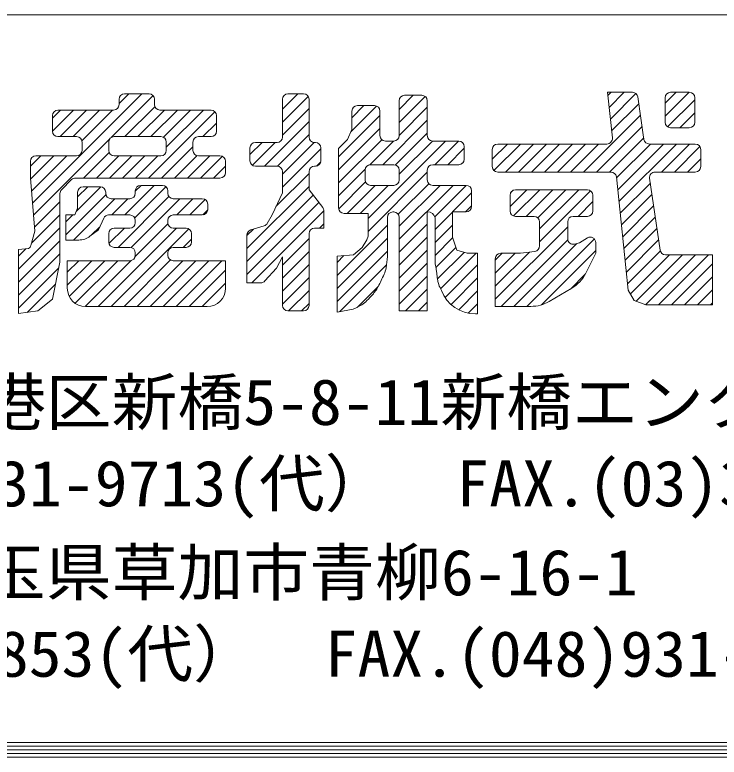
# Model space of a CAD drawing. Units: millimetres at full size; details may follow other scales. Extents: x -3425 to 3421, y -1129 to 1133.
# Drawn here: x -2722.7 to -2607.7, y -1129.2 to -1008 of the extents above; entities that cross this region are included whole.
import ezdxf
from ezdxf.enums import TextEntityAlignment as Align

# ---------------------------------------------------------------- set-up
doc = ezdxf.new("R2010")
doc.units = ezdxf.units.MM
doc.header["$LTSCALE"] = 4
doc.layers.add('0-0_0', color=7, linetype='Continuous', lineweight=18)
doc.layers.add('1-2_WAKU', color=7, linetype='Continuous', lineweight=18)
doc.styles.add('ＭＳ ゴシック', font='')
doc.styles.get('ＭＳ ゴシック').set_extended_font_data('MS Gothic')

msp = doc.modelspace()

# ---------------------------------------------------------------- linework, layer by layer
at = {"layer": '0-0_0'}
for p, q in [((-2719.784, -1038.751), (-2701.932, -1020.899)), ((-2706.961, -1028.05), (-2700.097, -1021.186)), ((-2705.652, -1022.498), (-2704.053, -1020.899)), ((-2700.75, -1020.899), (-2704.764, -1020.899)), ((-2678.976, -1023.398), (-2676.468, -1020.892)), ((-2678.976, -1025.52), (-2674.767, -1021.311)), ((-2675.521, -1020.892), (-2678.088, -1020.892)), ((-2659.917, -1023.432), (-2657.618, -1021.133)), ((-2659.917, -1025.554), (-2655.68, -1021.317)), ((-2656.222, -1021.133), (-2659.029, -1021.133)), ((-2625.847, -1021.182), (-2625.316, -1020.65)), ((-2625.646, -1023.102), (-2623.194, -1020.65)), ((-2625.445, -1025.023), (-2621.278, -1020.856)), ((-2619.96, -1028.328), (-2620.967, -1021.41)), ((-2616.494, -1022.435), (-2614.709, -1020.65)), ((-2616.494, -1024.557), (-2612.588, -1020.65)), ((-2616.494, -1021.538), (-2616.494, -1025.548)), ((-2612.557, -1020.65), (-2615.606, -1020.65)), ((-2611.669, -1025.548), (-2611.669, -1021.538)), ((-2705.652, -1021.787), (-2705.652, -1022.663)), ((-2699.862, -1022.663), (-2699.862, -1021.787)), ((-2678.976, -1021.78), (-2678.976, -1027.959)), ((-2674.633, -1027.959), (-2674.633, -1021.78)), ((-2667.775, -1027.047), (-2663.611, -1022.884)), ((-2667.637, -1024.788), (-2665.669, -1022.82)), ((-2663.942, -1022.82), (-2666.749, -1022.82)), ((-2659.917, -1022.021), (-2659.917, -1027.718)), ((-2655.334, -1027.718), (-2655.334, -1022.021)), ((-2625.244, -1026.943), (-2620.808, -1022.506)), ((-2616.101, -1026.285), (-2611.669, -1021.853)), ((-2716.508, -1024.869), (-2715.19, -1023.551)), ((-2716.508, -1026.99), (-2713.069, -1023.551)), ((-2706.54, -1023.551), (-2715.62, -1023.551)), ((-2715.287, -1027.89), (-2710.948, -1023.551)), ((-2713.166, -1027.89), (-2708.826, -1023.551)), ((-2711.711, -1028.557), (-2706.705, -1023.551)), ((-2704.68, -1027.89), (-2699.794, -1023.004)), ((-2702.559, -1027.89), (-2698.22, -1023.551)), ((-2700.823, -1034.64), (-2689.992, -1023.809)), ((-2700.438, -1027.89), (-2696.098, -1023.551)), ((-2690.618, -1023.551), (-2698.974, -1023.551)), ((-2698.414, -1027.988), (-2693.977, -1023.551)), ((-2697.933, -1029.628), (-2691.856, -1023.551)), ((-2678.976, -1027.641), (-2674.633, -1023.299)), ((-2667.637, -1023.708), (-2667.637, -1026.737)), ((-2663.054, -1027.718), (-2663.054, -1023.708)), ((-2659.917, -1027.675), (-2655.334, -1023.092)), ((-2614.131, -1026.436), (-2611.669, -1023.974)), ((-2716.508, -1024.439), (-2716.508, -1027.002)), ((-2689.73, -1027.002), (-2689.73, -1024.439)), ((-2669.808, -1031.202), (-2663.054, -1024.447)), ((-2662.584, -1032.462), (-2655.334, -1025.213)), ((-2629.848, -1033.668), (-2620.538, -1024.358)), ((-2691.952, -1027.89), (-2689.73, -1025.668)), ((-2681.916, -1032.704), (-2674.633, -1025.42)), ((-2627.726, -1033.668), (-2620.268, -1026.21)), ((-2615.606, -1026.436), (-2612.557, -1026.436)), ((-2679.798, -1032.706), (-2674.633, -1027.542)), ((-2669.808, -1033.323), (-2663.054, -1026.568)), ((-2660.512, -1032.512), (-2655.334, -1027.334)), ((-2719.621, -1040.709), (-2707.181, -1028.27)), ((-2715.62, -1027.89), (-2712.571, -1027.89)), ((-2711.683, -1028.778), (-2711.683, -1030.136)), ((-2707.341, -1030.136), (-2707.341, -1028.778)), ((-2706.453, -1027.89), (-2698.821, -1027.89)), ((-2697.933, -1028.778), (-2697.933, -1030.136)), ((-2693.59, -1030.136), (-2693.59, -1028.778)), ((-2692.702, -1027.89), (-2690.618, -1027.89)), ((-2684.283, -1030.827), (-2682.302, -1028.847)), ((-2683.888, -1032.554), (-2680.181, -1028.847)), ((-2679.864, -1028.847), (-2683.395, -1028.847)), ((-2678.976, -1034.005), (-2673.814, -1028.844)), ((-2673.591, -1028.847), (-2673.745, -1028.847)), ((-2669.808, -1035.444), (-2662.75, -1028.386)), ((-2664.984, -1041.226), (-2652.363, -1028.606)), ((-2664.716, -1032.473), (-2660.848, -1028.606)), ((-2660.805, -1028.606), (-2662.166, -1028.606)), ((-2659.917, -1034.039), (-2654.483, -1028.605)), ((-2650.191, -1028.606), (-2654.446, -1028.606)), ((-2654.098, -1032.462), (-2650.241, -1028.606)), ((-2625.605, -1033.668), (-2619.999, -1028.062)), ((-2698.702, -1034.64), (-2693.59, -1029.528)), ((-2684.283, -1029.735), (-2684.283, -1031.816)), ((-2678.976, -1036.126), (-2672.703, -1029.854)), ((-2672.703, -1031.816), (-2672.703, -1029.735)), ((-2669.808, -1029.811), (-2669.808, -1039.53)), ((-2651.977, -1032.462), (-2649.303, -1029.788)), ((-2649.303, -1031.574), (-2649.303, -1029.494)), ((-2644.719, -1031.569), (-2642.238, -1029.088)), ((-2644.719, -1029.976), (-2644.719, -1032.78)), ((-2644.448, -1033.419), (-2640.117, -1029.088)), ((-2626.006, -1029.088), (-2643.831, -1029.088)), ((-2642.576, -1033.668), (-2637.996, -1029.088)), ((-2640.454, -1033.668), (-2635.874, -1029.088)), ((-2638.333, -1033.668), (-2633.753, -1029.088)), ((-2636.212, -1033.668), (-2631.632, -1029.088)), ((-2634.09, -1033.668), (-2629.51, -1029.088)), ((-2631.969, -1033.668), (-2627.389, -1029.088)), ((-2624.441, -1034.625), (-2618.904, -1029.088)), ((-2624.24, -1036.546), (-2616.782, -1029.088)), ((-2624.04, -1038.466), (-2614.661, -1029.088)), ((-2611.592, -1029.088), (-2619.081, -1029.088)), ((-2617.12, -1033.668), (-2612.54, -1029.088)), ((-2614.998, -1033.668), (-2610.838, -1029.507)), ((-2610.704, -1032.78), (-2610.704, -1029.976)), ((-2720.127, -1032.73), (-2718.42, -1031.024)), ((-2720.11, -1034.835), (-2716.299, -1031.024)), ((-2719.947, -1036.793), (-2714.178, -1031.024)), ((-2712.571, -1031.024), (-2719.239, -1031.024)), ((-2711.43, -1034.64), (-2707.271, -1030.481)), ((-2709.308, -1034.64), (-2705.693, -1031.024)), ((-2707.187, -1034.64), (-2703.571, -1031.024)), ((-2698.821, -1031.024), (-2706.453, -1031.024)), ((-2705.066, -1034.64), (-2701.45, -1031.024)), ((-2702.944, -1034.64), (-2699.329, -1031.024)), ((-2696.581, -1034.64), (-2692.934, -1030.993)), ((-2694.459, -1034.64), (-2690.843, -1031.024)), ((-2689.171, -1031.024), (-2692.702, -1031.024)), ((-2692.338, -1034.64), (-2688.802, -1031.104)), ((-2720.127, -1031.912), (-2720.127, -1034.64)), ((-2688.283, -1033.752), (-2688.283, -1031.912)), ((-2673.413, -1032.686), (-2672.721, -1031.994)), ((-2664.578, -1032.462), (-2660.805, -1032.462)), ((-2654.446, -1032.462), (-2650.191, -1032.462)), ((-2649.722, -1032.328), (-2649.437, -1032.044)), ((-2612.877, -1033.668), (-2610.704, -1031.495)), ((-2690.217, -1034.64), (-2688.283, -1032.706)), ((-2683.395, -1032.704), (-2679.864, -1032.704)), ((-2678.976, -1033.592), (-2678.976, -1037.043)), ((-2674.633, -1036.561), (-2674.633, -1033.592)), ((-2673.745, -1032.704), (-2673.591, -1032.704)), ((-2669.808, -1037.566), (-2665.455, -1033.213)), ((-2665.466, -1034.95), (-2665.466, -1033.35)), ((-2664.984, -1043.348), (-2655.334, -1033.698)), ((-2659.917, -1033.35), (-2659.917, -1034.95)), ((-2655.334, -1034.95), (-2655.334, -1033.35)), ((-2643.831, -1033.668), (-2625.341, -1033.668)), ((-2618.156, -1033.668), (-2611.592, -1033.668)), ((-2713.391, -1034.9), (-2715.042, -1036.549)), ((-2689.171, -1034.64), (-2712.763, -1034.64)), ((-2680.031, -1039.304), (-2674.633, -1033.906)), ((-2624.458, -1034.464), (-2622.525, -1052.953)), ((-2617.328, -1046.407), (-2619.035, -1034.684)), ((-2712.63, -1040.082), (-2708.637, -1036.089)), ((-2712.407, -1037.738), (-2710.755, -1036.086)), ((-2708.712, -1036.086), (-2711.519, -1036.086)), ((-2704.728, -1040.666), (-2699.907, -1035.845)), ((-2703.094, -1041.154), (-2698, -1036.06)), ((-2702.999, -1036.815), (-2702.028, -1035.845)), ((-2698.579, -1035.845), (-2702.111, -1035.845)), ((-2684.765, -1046.159), (-2674.633, -1036.027)), ((-2669.796, -1039.675), (-2665.402, -1035.281)), ((-2668.417, -1040.418), (-2663.837, -1035.838)), ((-2666.296, -1040.418), (-2661.716, -1035.838)), ((-2660.805, -1035.838), (-2664.578, -1035.838)), ((-2660.074, -1040.56), (-2655.083, -1035.568)), ((-2659.917, -1042.524), (-2653.23, -1035.838)), ((-2659.917, -1044.646), (-2651.109, -1035.838)), ((-2648.984, -1035.838), (-2654.446, -1035.838)), ((-2654.106, -1040.956), (-2648.988, -1035.838)), ((-2623.839, -1040.387), (-2618.92, -1035.468)), ((-2714.337, -1043.911), (-2707.791, -1037.365)), ((-2712.407, -1036.974), (-2712.407, -1039.702)), ((-2707.824, -1037.127), (-2707.824, -1036.974)), ((-2702.999, -1036.733), (-2702.999, -1037.127)), ((-2697.691, -1037.127), (-2697.691, -1036.733)), ((-2684.765, -1048.28), (-2673.943, -1037.458)), ((-2680.664, -1040.659), (-2678.976, -1037.043)), ((-2674.633, -1036.561), (-2672.405, -1039.455)), ((-2651.206, -1040.176), (-2648.096, -1037.067)), ((-2648.096, -1039.288), (-2648.096, -1036.726)), ((-2641.824, -1039.28), (-2639.104, -1036.561)), ((-2641.824, -1037.449), (-2641.824, -1040.012)), ((-2641.743, -1037.078), (-2641.307, -1036.642)), ((-2641.261, -1040.838), (-2636.983, -1036.561)), ((-2629.203, -1036.561), (-2640.936, -1036.561)), ((-2639.201, -1040.9), (-2634.862, -1036.561)), ((-2637.301, -1041.121), (-2632.74, -1036.561)), ((-2637, -1042.941), (-2630.619, -1036.561)), ((-2637, -1045.062), (-2628.673, -1036.736)), ((-2628.315, -1040.012), (-2628.315, -1037.449)), ((-2623.638, -1042.307), (-2618.651, -1037.32)), ((-2719.457, -1042.667), (-2715.302, -1038.512)), ((-2713.069, -1044.764), (-2706.32, -1038.015)), ((-2703.887, -1038.015), (-2706.936, -1038.015)), ((-2706.85, -1040.666), (-2704.198, -1038.015)), ((-2705.789, -1045.97), (-2697.499, -1037.679)), ((-2703.69, -1045.992), (-2695.713, -1038.015)), ((-2692.066, -1038.015), (-2696.803, -1038.015)), ((-2696.243, -1040.666), (-2693.592, -1038.015)), ((-2694.122, -1040.666), (-2691.601, -1038.146)), ((-2684.765, -1050.402), (-2673.02, -1038.656)), ((-2630.716, -1040.9), (-2628.315, -1038.499)), ((-2691.998, -1040.664), (-2691.18, -1039.846)), ((-2691.178, -1039.778), (-2691.178, -1038.903)), ((-2649.084, -1040.176), (-2648.096, -1039.189)), ((-2623.437, -1044.228), (-2618.382, -1039.172)), ((-2719.935, -1045.266), (-2715.302, -1040.633)), ((-2714.337, -1041.79), (-2713.214, -1040.666)), ((-2707.348, -1040.666), (-2703.887, -1040.666)), ((-2696.803, -1040.666), (-2692.066, -1040.666)), ((-2683.99, -1051.748), (-2672.221, -1039.978)), ((-2681.455, -1042.041), (-2680.664, -1040.659)), ((-2668.92, -1040.418), (-2664.984, -1040.418)), ((-2664.984, -1040.418), (-2664.984, -1044.114)), ((-2661.847, -1047.472), (-2661.847, -1041.064)), ((-2660.959, -1040.176), (-2660.805, -1040.176)), ((-2659.917, -1041.064), (-2659.917, -1056.328)), ((-2655.334, -1040.176), (-2655.257, -1040.176)), ((-2655.334, -1056.328), (-2655.334, -1040.176)), ((-2654.073, -1043.044), (-2651.233, -1040.204)), ((-2654.073, -1041.064), (-2654.073, -1048.382)), ((-2651.233, -1044.275), (-2651.233, -1040.176)), ((-2651.233, -1040.176), (-2648.984, -1040.176)), ((-2640.936, -1040.9), (-2637.888, -1040.9)), ((-2631.528, -1040.9), (-2629.203, -1040.9)), ((-2623.236, -1046.148), (-2618.112, -1041.024)), ((-2709.03, -1043.077), (-2708.154, -1041.182)), ((-2703.02, -1047.443), (-2697.678, -1042.101)), ((-2702.999, -1041.554), (-2702.999, -1041.948)), ((-2697.691, -1041.948), (-2697.691, -1041.554)), ((-2672.949, -1042.828), (-2672.221, -1042.1)), ((-2659.917, -1046.767), (-2655.334, -1042.183)), ((-2637, -1041.788), (-2637, -1045.738)), ((-2632.416, -1044.572), (-2632.416, -1041.788)), ((-2722.057, -1049.509), (-2715.302, -1042.754)), ((-2710.4, -1044.142), (-2709.03, -1043.077)), ((-2710.066, -1043.882), (-2708.832, -1042.648)), ((-2709.068, -1055.612), (-2696.292, -1042.836)), ((-2707.298, -1045.356), (-2704.777, -1042.836)), ((-2706.946, -1055.612), (-2694.284, -1042.95)), ((-2703.887, -1042.836), (-2706.453, -1042.836)), ((-2694.72, -1042.836), (-2696.803, -1042.836)), ((-2684.765, -1044.038), (-2683.715, -1042.988)), ((-2684.138, -1043.118), (-2681.965, -1042.449)), ((-2670.05, -1050.535), (-2661.847, -1042.333)), ((-2654.073, -1045.165), (-2651.233, -1042.325)), ((-2644.237, -1054.421), (-2632.416, -1042.6)), ((-2623.036, -1048.069), (-2617.842, -1042.876)), ((-2707.341, -1043.724), (-2707.341, -1045.082)), ((-2695.183, -1045.97), (-2693.832, -1044.618)), ((-2693.832, -1045.082), (-2693.832, -1043.724)), ((-2684.765, -1051.748), (-2684.765, -1043.966)), ((-2678.976, -1048.854), (-2674.633, -1044.512)), ((-2674.633, -1055.44), (-2674.633, -1043.716)), ((-2670.05, -1052.656), (-2661.847, -1044.454)), ((-2659.917, -1048.888), (-2655.334, -1044.305)), ((-2654.073, -1047.286), (-2651.19, -1044.403)), ((-2651.233, -1044.275), (-2650.509, -1046.444)), ((-2643.299, -1055.605), (-2632.405, -1044.71)), ((-2639.057, -1055.605), (-2628.044, -1044.592)), ((-2622.835, -1049.99), (-2617.573, -1044.728)), ((-2722.057, -1051.631), (-2715.302, -1044.876)), ((-2714.337, -1044.764), (-2712.216, -1044.764)), ((-2641.178, -1055.605), (-2630.912, -1045.339)), ((-2722.057, -1047.388), (-2720.858, -1046.189)), ((-2722.057, -1053.752), (-2715.302, -1046.997)), ((-2706.453, -1045.97), (-2703.887, -1045.97)), ((-2702.999, -1046.858), (-2702.999, -1047.251)), ((-2697.691, -1047.251), (-2697.691, -1046.858)), ((-2696.803, -1045.97), (-2694.72, -1045.97)), ((-2678.976, -1050.976), (-2674.633, -1046.633)), ((-2670.05, -1054.778), (-2661.847, -1046.576)), ((-2659.917, -1051.01), (-2655.334, -1046.426)), ((-2653.93, -1049.264), (-2650.659, -1045.994)), ((-2653.67, -1051.126), (-2649.326, -1046.782)), ((-2653.156, -1052.734), (-2647.349, -1046.926)), ((-2650.509, -1046.444), (-2648.82, -1046.926)), ((-2648.82, -1046.926), (-2647.132, -1046.926)), ((-2647.132, -1046.926), (-2647.132, -1056.81)), ((-2644.237, -1052.3), (-2638.673, -1046.736)), ((-2644.237, -1048.057), (-2643.106, -1046.926)), ((-2644.237, -1050.178), (-2640.985, -1046.926)), ((-2640.136, -1046.926), (-2643.349, -1046.926)), ((-2640.136, -1046.926), (-2637.773, -1046.618)), ((-2636.672, -1055.342), (-2627.832, -1046.502)), ((-2622.634, -1051.91), (-2617.29, -1046.566)), ((-2622.172, -1053.57), (-2615.77, -1047.168)), ((-2621.241, -1054.76), (-2613.649, -1047.168)), ((-2619.698, -1055.338), (-2611.528, -1047.168)), ((-2617.602, -1055.364), (-2609.406, -1047.168)), ((-2608.774, -1047.168), (-2616.45, -1047.168)), ((-2608.774, -1055.364), (-2608.774, -1047.168)), ((-2714.096, -1048.139), (-2714.096, -1052.652)), ((-2703.887, -1048.139), (-2714.096, -1048.139)), ((-2714.096, -1050.034), (-2712.202, -1048.139)), ((-2714.096, -1052.155), (-2710.08, -1048.139)), ((-2713.787, -1053.968), (-2707.959, -1048.139)), ((-2712.799, -1055.101), (-2705.838, -1048.139)), ((-2711.189, -1055.612), (-2703.695, -1048.118)), ((-2704.825, -1055.612), (-2697.238, -1048.026)), ((-2702.704, -1055.612), (-2695.231, -1048.139)), ((-2700.582, -1055.612), (-2693.11, -1048.139)), ((-2698.461, -1055.612), (-2690.988, -1048.139)), ((-2688.283, -1048.139), (-2696.803, -1048.139)), ((-2696.34, -1055.612), (-2688.867, -1048.139)), ((-2688.283, -1052.652), (-2688.283, -1048.139)), ((-2679.94, -1049.337), (-2678.976, -1047.529)), ((-2678.976, -1047.529), (-2678.976, -1055.44)), ((-2670.05, -1048.414), (-2668.944, -1047.308)), ((-2670.05, -1056.569), (-2670.05, -1047.408)), ((-2644.237, -1047.814), (-2644.237, -1055.605)), ((-2722.057, -1055.873), (-2715.487, -1049.303)), ((-2681.847, -1051.454), (-2679.94, -1049.337)), ((-2678.976, -1053.097), (-2674.633, -1048.755)), ((-2669.639, -1056.489), (-2661.974, -1048.824)), ((-2659.917, -1053.131), (-2655.334, -1048.547)), ((-2652.435, -1054.134), (-2647.132, -1048.83)), ((-2615.481, -1055.364), (-2608.774, -1048.657)), ((-2694.218, -1055.612), (-2688.283, -1049.677)), ((-2659.917, -1055.252), (-2655.334, -1050.668)), ((-2631.973, -1052.763), (-2629.536, -1050.327)), ((-2613.36, -1055.364), (-2608.774, -1050.778)), ((-2720.644, -1056.581), (-2716.018, -1051.955)), ((-2692.097, -1055.612), (-2688.283, -1051.798)), ((-2684.765, -1051.748), (-2682.507, -1051.748)), ((-2678.976, -1055.218), (-2674.633, -1050.876)), ((-2651.458, -1055.278), (-2647.132, -1050.952)), ((-2677.964, -1056.328), (-2674.633, -1052.997)), ((-2666.796, -1055.766), (-2663.308, -1052.278)), ((-2658.872, -1056.328), (-2655.334, -1052.79)), ((-2650.206, -1056.147), (-2647.132, -1053.073)), ((-2631.755, -1052.635), (-2635.418, -1054.788)), ((-2622.525, -1052.953), (-2621.56, -1054.64)), ((-2611.238, -1055.364), (-2608.774, -1052.899)), ((-2711.136, -1055.612), (-2691.243, -1055.612)), ((-2675.842, -1056.328), (-2674.633, -1055.119)), ((-2656.75, -1056.328), (-2655.334, -1054.911)), ((-2648.634, -1056.697), (-2647.132, -1055.194)), ((-2644.237, -1055.605), (-2638.418, -1055.605)), ((-2609.117, -1055.364), (-2608.774, -1055.021)), ((-2678.088, -1056.328), (-2675.521, -1056.328)), ((-2670.05, -1056.569), (-2667.432, -1056.058)), ((-2659.917, -1056.328), (-2655.334, -1056.328)), ((-2647.132, -1056.81), (-2647.484, -1056.81))]:
    msp.add_line(p, q, dxfattribs=at)
for points in [[(-2621.846, -1020.65), (-2625.902, -1020.65), (-2625.123, -1028.107)], [(-2669.808, -1029.811), (-2668.361, -1028.364), (-2667.637, -1026.737)], [(-2720.035, -1045.634), (-2719.403, -1043.318), (-2720.127, -1034.64)], [(-2715.302, -1037.177), (-2715.302, -1048.38), (-2716.508, -1054.407), (-2718.921, -1056.336), (-2722.057, -1056.783), (-2722.057, -1046.287), (-2720.422, -1046.154)], [(-2714.337, -1044.764), (-2714.337, -1040.666), (-2712.89, -1040.666), (-2712.407, -1039.582)], [(-2672.221, -1039.997), (-2672.221, -1042.828), (-2673.745, -1042.828)], [(-2670.05, -1047.408), (-2667.396, -1047.168), (-2665.948, -1045.962), (-2665.225, -1044.757), (-2664.984, -1044.114)], [(-2631.325, -1045.436), (-2630.486, -1045.239), (-2629.197, -1044.419)], [(-2627.832, -1045.168), (-2627.832, -1046.926), (-2629.461, -1050.181)], [(-2621.56, -1054.64), (-2619.63, -1055.364), (-2608.774, -1055.364)]]:
    msp.add_lwpolyline(points, dxfattribs=at)
for centre, radius, start, end in [((-2704.764, -1021.787), 0.888, 90, 180), ((-2700.75, -1021.787), 0.888, 0, 90), ((-2678.088, -1021.78), 0.888, 90, 180), ((-2675.521, -1021.78), 0.888, 0, 90), ((-2659.029, -1022.021), 0.888, 90, 180), ((-2656.222, -1022.021), 0.888, 0, 90), ((-2621.846, -1021.538), 0.888, 8.282, 90), ((-2615.606, -1021.538), 0.888, 90, 180), ((-2612.557, -1021.538), 0.888, 0, 90), ((-2706.54, -1022.663), 0.888, 270, 0), ((-2698.974, -1022.663), 0.888, 180, 270), ((-2666.749, -1023.708), 0.888, 90, 180), ((-2663.942, -1023.708), 0.888, 0, 90), ((-2715.62, -1024.439), 0.888, 90, 180), ((-2690.618, -1024.439), 0.888, 0, 90), ((-2615.606, -1025.548), 0.888, 180, 270), ((-2612.557, -1025.548), 0.888, 270, 0), ((-2715.62, -1027.002), 0.888, 180, 270), ((-2690.618, -1027.002), 0.888, 270, 0), ((-2662.166, -1027.718), 0.888, 180, 270), ((-2660.805, -1027.718), 0.888, 270, 0), ((-2654.446, -1027.718), 0.888, 180, 270), ((-2712.571, -1028.778), 0.888, 0, 90), ((-2706.453, -1028.778), 0.888, 90, 180), ((-2698.821, -1028.778), 0.888, 0, 90), ((-2692.702, -1028.778), 0.888, 90, 180), ((-2683.395, -1029.735), 0.888, 90, 180), ((-2679.864, -1027.959), 0.888, 270, 0), ((-2673.745, -1027.959), 0.888, 180, 270), ((-2673.591, -1029.735), 0.888, 0, 90), ((-2650.191, -1029.494), 0.888, 0, 90), ((-2626.006, -1028.2), 0.888, 270, 5.969), ((-2619.081, -1028.2), 0.888, 188.282, 270), ((-2712.571, -1030.136), 0.888, 270, 0), ((-2706.453, -1030.136), 0.888, 180, 270), ((-2698.821, -1030.136), 0.888, 270, 0), ((-2692.702, -1030.136), 0.888, 180, 270), ((-2643.831, -1029.976), 0.888, 90, 180), ((-2611.592, -1029.976), 0.888, 0, 90), ((-2719.239, -1031.912), 0.888, 90, 180), ((-2689.171, -1031.912), 0.888, 0, 90), ((-2683.395, -1031.816), 0.888, 180, 270), ((-2673.591, -1031.816), 0.888, 270, 0), ((-2664.578, -1033.35), 0.888, 90, 180), ((-2660.805, -1033.35), 0.888, 0, 90), ((-2654.446, -1033.35), 0.888, 90, 180), ((-2650.191, -1031.574), 0.888, 270, 0), ((-2689.171, -1033.752), 0.888, 270, 0), ((-2679.864, -1033.592), 0.888, 0, 90), ((-2673.745, -1033.592), 0.888, 90, 180), ((-2643.831, -1032.78), 0.888, 180, 270), ((-2625.341, -1034.556), 0.888, 5.969, 90), ((-2625.341, -1034.556), 0.888, 5.969, 90), ((-2618.156, -1034.556), 0.888, 90, 188.282), ((-2611.592, -1032.78), 0.888, 270, 0), ((-2712.763, -1035.528), 0.888, 90, 134.979), ((-2664.578, -1034.95), 0.888, 180, 270), ((-2660.805, -1034.95), 0.888, 270, 0), ((-2654.446, -1034.95), 0.888, 180, 270), ((-2711.519, -1036.974), 0.888, 90, 180), ((-2708.712, -1036.974), 0.888, 0, 90), ((-2702.111, -1036.733), 0.888, 90, 180), ((-2698.579, -1036.733), 0.888, 0, 90), ((-2648.984, -1036.726), 0.888, 0, 90), ((-2714.414, -1037.177), 0.888, 134.979, 180), ((-2706.936, -1037.127), 0.888, 180, 270), ((-2703.887, -1037.127), 0.888, 270, 0), ((-2696.803, -1037.127), 0.888, 180, 270), ((-2640.936, -1037.449), 0.888, 90, 180), ((-2629.203, -1037.449), 0.888, 0, 90), ((-2692.066, -1038.903), 0.888, 0, 90), ((-2692.066, -1039.778), 0.888, 270, 0), ((-2673.109, -1039.997), 0.888, 0, 37.589), ((-2668.92, -1039.53), 0.888, 180, 270), ((-2648.984, -1039.288), 0.888, 270, 0), ((-2707.348, -1041.554), 0.888, 90, 155.209), ((-2703.887, -1041.554), 0.888, 0, 90), ((-2696.803, -1041.554), 0.888, 90, 180), ((-2660.959, -1041.064), 0.888, 90, 180), ((-2660.805, -1041.064), 0.888, 0, 90), ((-2655.218, -1041.359), 1.183, 14.4, 91.86), ((-2640.936, -1040.012), 0.888, 180, 270), ((-2637.888, -1041.788), 0.888, 0, 90), ((-2631.528, -1041.788), 0.888, 90, 180), ((-2629.203, -1040.012), 0.888, 270, 0), ((-2703.887, -1041.948), 0.888, 270, 0), ((-2696.803, -1041.948), 0.888, 180, 270), ((-2682.226, -1041.6), 0.888, 287.091, 330.237), ((-2706.453, -1043.724), 0.888, 90, 180), ((-2694.72, -1043.724), 0.888, 0, 90), ((-2683.877, -1043.966), 0.888, 107.091, 180), ((-2673.745, -1043.716), 0.888, 90, 180), ((-2712.216, -1041.804), 2.96, 270, 307.854), ((-2631.528, -1044.572), 0.888, 180, 283.231), ((-2628.72, -1045.168), 0.888, 0, 122.452), ((-2720.892, -1045.401), 0.888, 301.986, 344.734), ((-2706.453, -1045.082), 0.888, 180, 270), ((-2694.72, -1045.082), 0.888, 270, 0), ((-2637.888, -1045.738), 0.888, 277.426, 0), ((-2703.887, -1046.858), 0.888, 0, 90), ((-2696.803, -1046.858), 0.888, 90, 180), ((-2643.349, -1047.814), 0.888, 90, 180), ((-2616.45, -1046.28), 0.888, 188.282, 270), ((-2703.887, -1047.251), 0.888, 270, 0), ((-2696.803, -1047.251), 0.888, 180, 270), ((-2674.621, -1046.957), 12.784, 349.466, 357.688), ((-2666.721, -1048.426), 4.749, 335.956, 349.466), ((-2739.322, -1062.647), 86.434, 8.796, 9.5), ((-2693.825, -1055.607), 40.396, 7.767, 8.796), ((-2695.941, -1035.389), 36.744, 332.469, 335.956), ((-2759.816, -1064.608), 106.998, 7.419, 7.767), ((-2563.284, -1039.017), 91.193, 187.419, 187.796), ((-2634.755, -1047.532), 5.92, 300.447, 333.418), ((-2682.507, -1050.86), 0.888, 270, 317.992), ((-2650.831, -1051.004), 2.829, 187.796, 201.02), ((-2711.136, -1052.652), 2.96, 180, 270), ((-2691.243, -1052.652), 2.96, 270, 0), ((-2669.407, -1049.063), 6.906, 318.345, 323.819), ((-2668.658, -1049.61), 5.978, 323.819, 332.469), ((-2645.941, -1049.125), 8.068, 201.02, 208.839), ((-2647.484, -1050.89), 5.92, 201.052, 270), ((-2687.017, -1033.398), 30.475, 315.74, 318.345), ((-2678.088, -1055.44), 0.888, 180, 270), ((-2675.521, -1055.44), 0.888, 270, 0), ((-2671.176, -1047.028), 9.775, 292.517, 301.83), ((-2668.338, -1051.6), 4.393, 301.83, 315.74), ((-2638.418, -1049.685), 5.92, 270, 300.447)]:
    msp.add_arc(centre, radius, start, end, dxfattribs=at)
at = {"layer": '1-2_WAKU'}
for p, q in [((-3423.56, -1008), (-223.56, -1008)), ((-3422.36, -1126.8), (-224.76, -1126.8)), ((-3423.56, -1128), (-223.56, -1128)), ((-3422.96, -1127.4), (-224.16, -1127.4)), ((-3424.76, -1129.2), (-222.36, -1129.2)), ((-3424.16, -1128.6), (-222.96, -1128.6))]:
    msp.add_line(p, q, dxfattribs=at)

# ---------------------------------------------------------------- texts
at = {"layer": '0-0_0', "style": 'ＭＳ ゴシック', "width": 1.05}
for s, p in [('本社〒105-0004東京都港区新橋5-8-11新橋エンタービル3Ｆ', (-2835.78, -1077.212)), ('TEL.東京(03)3431-9713(代）  FAX.(03)3431-9708', (-2800.833, -1090.502)), ('関東支店〒340-0002埼玉県草加市青柳6-16-1', (-2835.78, -1105.036)), ('TEL.(048)932-3853(代）  FAX.(048)931-8164', (-2800.833, -1118.326))]:
    msp.add_text(s, height=7.507, dxfattribs=at).set_placement(p, align=Align.BOTTOM_LEFT)

doc.saveas('drawing.dxf')
